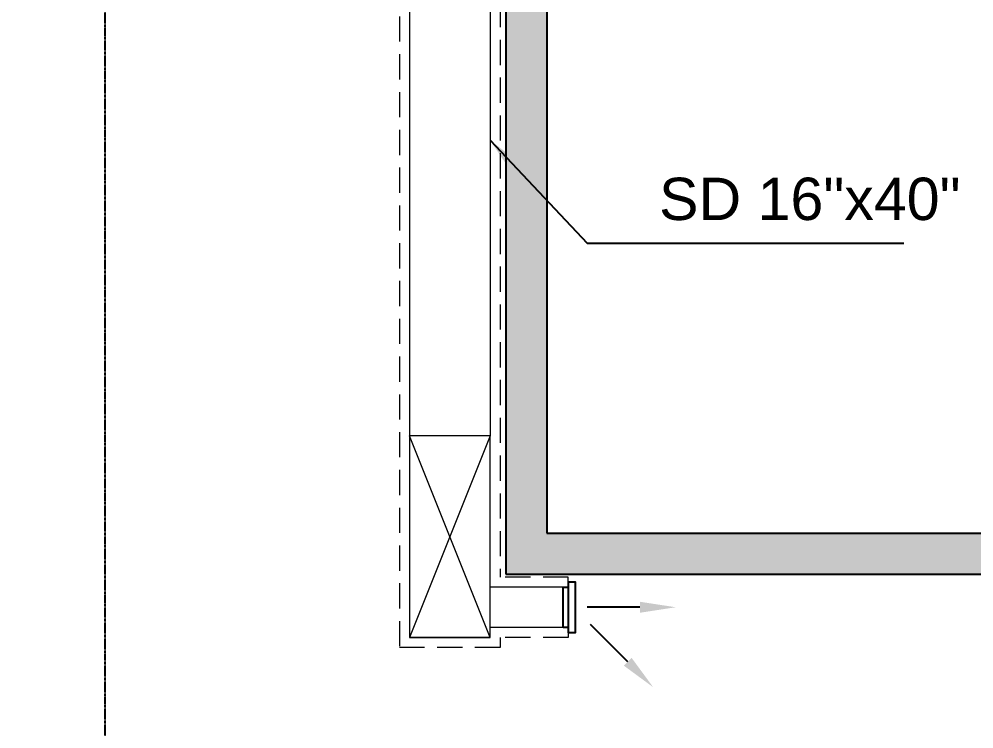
# Model space of a CAD drawing. Header units: inches. Extents: x 751443 to 884462, y -58136 to 349881.
# Drawn here: x 866938 to 871677, y 224688 to 228209 of the extents above; entities that cross this region are included whole.
import ezdxf

# ---------------------------------------------------------------- set-up
doc = ezdxf.new("R2010")
doc.units = ezdxf.units.IN
doc.header["$MEASUREMENT"] = 0
doc.linetypes.add('CENTER', pattern=[50.79999999999998, 31.75, -6.349999999999998, 6.349999999999998, -6.349999999999998])
doc.linetypes.add('HIDDEN', pattern=[0.375, 0.25, -0.125])
doc.layers.add('000Text', color=2, linetype='Continuous', lineweight=18)
doc.layers.add('M-S.DUCT', color=1, linetype='Continuous', lineweight=15)
for name, color, linetype in [('0AC-S-ARROW', 2, 'Continuous'), ('AXES', 8, 'CENTER'), ('HATCH', 8, 'Continuous'), ('S.GRILL', 4, 'Continuous'), ('WALL', 8, 'Continuous')]:
    doc.layers.add(name, color=color, linetype=linetype)
doc.styles.add('Arial', font='arial.ttf')
doc.styles.add('HOREA', font='arial.ttf')
doc.dimstyles.new('DIM 1-50', dxfattribs={"dimtxt": 210, "dimasz": 150, "dimexe": 0.18, "dimexo": 0.0625, "dimgap": 25, "dimtad": 0, "dimdec": 0, "dimzin": 0, "dimdsep": 46, "dimtxsty": 'HOREA', "dimblk": 'OBLIQUE', "dimcen": 0.09, "dimclrd": 256, "dimclre": 256, "dimclrt": 31, "dimadec": 0, "dimazin": 0, "dimtfac": 1, "dimtdec": 0, "dimtofl": 0, "dimtmove": 0, "dimatfit": 3, "dimfxl": 0, "dimtolj": 1, "dimtzin": 0, "dimarcsym": 0})

# ---------------------------------------------------------------- blocks, each defined once
blk = doc.blocks.new('_Oblique')
at = {"color": 0, "linetype": 'ByBlock', "lineweight": -2}
blk.add_line((-0.5, -0.5), (0.5, 0.5), dxfattribs=at)
blk = doc.blocks.new('SA')
at = {"layer": '0AC-S-ARROW'}
blk.add_line((-3, 0), (-0.6904147126479075, 0), dxfattribs=at)
blk.add_solid([(-3, -0.2414426275955634), (-3, 0.2414426275955634), (-4.576711039524525, 0)], dxfattribs=at)

msp = doc.modelspace()

# ---------------------------------------------------------------- hatches: boundary and pattern name
at = {"layer": 'HATCH'}
h = msp.add_hatch(dxfattribs=at)
h.set_pattern_fill('ANSI31', color=256, style=0)
h.set_pattern_definition([(45, (233601.4974632828, -55778.03960103847), (-0.08838834764831843, 0.08838834764831845), [])])
edge = h.paths.add_edge_path()
edge.add_line((867284.6990897033, 232096.8617018046), (867284.6990897033, 231292.4748865997))
edge.add_line((867284.6990897033, 231292.4748865997), (871323.5151202462, 231292.4748865997))
edge.add_line((871323.5151202462, 231292.4748865997), (871323.5151202462, 231536.0577786301))
edge.add_line((871323.5151202462, 231536.0577786301), (867537.8962892547, 231536.0577786301))
edge.add_line((867537.8962892547, 231536.0577786301), (867537.8962892547, 232513.9134687851))
edge.add_line((867537.8962892547, 232513.9134687851), (867215.9667759306, 232513.9134687851))
edge.add_line((867215.9667759306, 232513.9134687851), (867215.9667759306, 232403.6330894238))
edge.add_arc((867118.7457521406, 215661.5072503616), 16742.40811647062, 89.66728886250996, 146.3236722127223)
edge.add_line((853185.9934906142, 224945.1834595685), (853016.9279183872, 224945.1834595687))
edge.add_line((853016.9279183872, 224945.1834595687), (853016.9279183872, 225873.3687452266))
edge.add_line((853016.9279183872, 225873.3687452266), (852904.3462016714, 225873.3687452266))
edge.add_line((852904.3462016714, 225873.3687452266), (852904.3462016714, 228044.0444604172))
edge.add_line((852904.3462016714, 228044.0444604172), (853144.1713359539, 228044.0444604172))
edge.add_line((853144.1713359539, 228044.0444604172), (853144.1713359539, 228939.7396846681))
edge.add_line((853144.1713359539, 228939.7396846681), (852631.3363780497, 228939.7396846681))
edge.add_line((852631.3363780497, 228939.7396846681), (852631.3363780497, 224068.6089301263))
edge.add_line((852631.3363780497, 224068.6089301263), (852995.3942447641, 224068.6089301263))
edge.add_arc((867118.7457521406, 215661.5072503617), 16436.19227360204, 89.42148477913832, 149.2362475429989, ccw=False)
h = msp.add_hatch(dxfattribs=at)
h.set_pattern_fill('ANSI31', color=256, angle=140, style=0)
h.set_pattern_definition([(185, (233601.4974632828, -55778.03960103847), (0.01089446784345724, -0.1245243372614682), [])])
h.paths.add_polyline_path([(856730.0704105344, 216078.9050514996), (856730.0704105344, 215449.74633461), (856991.12055679, 215449.74633461), (856991.12055679, 216078.9050514996), (859136.4500647426, 216078.9050514996), (859136.4500647426, 216369.7402993741), (860108.4633519832, 216369.7402993741), (860108.4633519832, 216655.3547042052), (861066.9944317328, 216655.3547042052), (861066.9944317328, 216948.3790253098), (862068.745070248, 216948.3790253098), (862068.745070248, 217198.588207952), (863049.0491804654, 217198.588207952), (863049.0491804654, 217403.7477655234), (864021.0647998644, 217403.7477655234), (864021.0647998644, 217603.6785759614), (864979.1434408916, 217603.6785759614), (864979.1434408916, 217956.31546143), (867482.1044170532, 217956.31546143), (867482.1044170532, 218180.3712143199), (868337.8269597288, 218180.3712143199), (868337.8269597288, 218412.6402807834), (869273.6288240823, 218412.6402807834), (869273.6288240823, 218639.7508822304), (870146.3411404259, 218639.7508822304), (870146.3411404259, 218884.3374955333), (870968.6485180898, 218884.3374955333), (870968.6485180898, 219115.3887425603), (873364.9633343475, 219115.3887425603), (873364.9633343475, 225658.8078599332), (869556.603325596, 225658.8078599332), (869556.603325596, 231292.4748865997), (869353.2188532377, 231292.4748865997), (869353.2188532377, 225455.4233875749), (873161.5788619892, 225455.4233875749), (873161.5788619892, 219273.1152970374), (870810.9219636127, 219273.1152970374), (870810.9219636127, 219042.0640500104), (869988.6145859488, 219042.0640500104), (869988.6145859488, 218797.4774367076), (869115.9022696052, 218797.4774367076), (869115.9022696052, 218570.3668352605), (868180.1004052517, 218570.3668352605), (868180.1004052517, 218338.097768797), (867324.377862576, 218338.097768797), (867324.377862576, 218114.0420159071), (864821.4168864145, 218114.0420159071), (864821.4168864145, 217761.4051304385), (863863.3382453873, 217761.4051304385), (863863.3382453873, 217561.4743200005), (862891.3226259883, 217561.4743200005), (862891.3226259883, 217356.3147624291), (861911.0185157709, 217356.3147624291), (861911.0185157709, 217106.1055797869), (860909.2678772557, 217106.1055797869), (860909.2678772557, 216813.0812586823), (859950.7367975061, 216813.0812586823), (859950.7367975061, 216527.4668538512), (858978.7235102655, 216527.4668538512), (858978.7235102655, 216236.6316059767), (852800.4495840898, 216236.6316059767), (852800.4495840898, 216078.9050514996)])

# ---------------------------------------------------------------- linework, layer by layer
at = {"layer": 'AXES', "linetype": 'CENTER', "ltscale": 0.03}
msp.add_line((867365.466976396, 217956.31546143), (867365.4669763959, 236822.4506352996), dxfattribs=at)
at = {"layer": 'M-S.DUCT', "color": 8, "linetype": 'HIDDEN', "ltscale": 500}
for p, q in [((869325.201251617, 230543.8707995555), (869325.2012516169, 225441.1699586184)), ((868825.2012516173, 229910.0500378802), (868825.2012516172, 225091.1699586181)), ((869663.4551976781, 225441.1699586185), (869325.2012516169, 225441.1699586184)), ((869663.455197678, 225416.1699586184), (869663.4551976781, 225441.1699586185)), ((869663.455197678, 225141.1699586184), (869325.201251617, 225141.1699586184)), ((869325.201251617, 225141.1699586184), (869325.2012516169, 225091.169958618)), ((869663.455197678, 225166.1699586184), (869663.455197678, 225141.1699586184)), ((869325.2012516169, 225091.169958618), (868825.201251617, 225091.169958618))]:
    msp.add_line(p, q, dxfattribs=at)
at = {"layer": 'M-S.DUCT'}
for p, q in [((869275.2012516172, 230410.0500378802), (869275.201251617, 226141.169958618)), ((868875.2012516173, 229910.0500378802), (868875.2012516172, 226141.169958618)), ((869275.201251617, 226141.169958618), (868875.2012516172, 225141.169958618)), ((869275.2012516172, 225141.169958618), (868875.2012516172, 226141.169958618)), ((869638.455197678, 225391.1699586184), (869275.2012516169, 225391.1699586183)), ((869638.455197678, 225191.1699586184), (869275.201251617, 225191.1699586183)), ((869275.201251617, 225141.1699586177), (868875.201251617, 225141.1699586177))]:
    msp.add_line(p, q, dxfattribs=at)
msp.add_lwpolyline([(869275.201251617, 226141.169958618), (868875.201251617, 226141.169958618), (868875.201251617, 225141.169958618), (869275.201251617, 225141.169958618)], close=True, dxfattribs=at)
at = {"layer": 'S.GRILL'}
for points in [[(869638.455197678, 225191.1699586184), (869638.455197678, 225391.1699586184), (869663.455197678, 225391.1699586184), (869663.455197678, 225191.1699586184)], [(869663.455197678, 225416.1699586184), (869663.455197678, 225166.1699586184), (869698.455197678, 225166.1699586184), (869698.455197678, 225416.1699586184)]]:
    msp.add_lwpolyline(points, close=True, dxfattribs=at)
at = {"layer": 'WALL', "color": 5}
for p, q in [((869353.2188532377, 231292.4748865997), (869353.2188532377, 225455.4233875749)), ((869556.603325596, 231292.4748865997), (869556.603325596, 225658.8078599332)), ((869556.603325596, 225658.8078599332), (873364.9633343475, 225658.8078599332)), ((869353.2188532377, 225455.4233875749), (873161.5788619892, 225455.4233875749))]:
    msp.add_line(p, q, dxfattribs=at)
for radius, start, end in [(16742.40811647069, 89.66728886347565, 146.3236722143709), (16436.19227360209, 89.42148478014454, 149.2362475436851)]:
    msp.add_arc((867118.7457521405, 215661.5072503616), radius, start, end, dxfattribs=at)

# ---------------------------------------------------------------- block references
at = {"layer": 'S.GRILL', "extrusion": (0, 0, -1), "xscale": -113.1051883499895, "yscale": 113.1051883499895, "zscale": -113.1051883499895, "rotation": 180}
msp.add_blockref('SA', (-869679.3146582977, 225291.1699586184), dxfattribs=at)
at = {"layer": 'S.GRILL', "xscale": -113.1051883499719, "yscale": 113.1051883499895, "zscale": 113.10518835, "rotation": 315}
msp.add_blockref('SA', (869718.6724508652, 225260.4757052947), dxfattribs=at)

# ---------------------------------------------------------------- texts
at = {"layer": '000Text', "color": 2, "style": 'Arial'}
msp.add_text('SD 16"x40"', height=210, dxfattribs=at).set_placement((870113.9307009652, 227212.5164915707))

# ---------------------------------------------------------------- leaders
at = {"layer": '000Text', "color": 2}
msp.add_leader([(869275.2012516172, 227608.1438730596), (869757.6112403589, 227098.1891487668), (871328.3914687894, 227098.1891487668)], dimstyle='DIM 1-50', override={"dimgap": 25, "dimtad": 0, "dimfxl": 5, "dimfxlon": 1}, dxfattribs=at)

doc.saveas('drawing.dxf')
